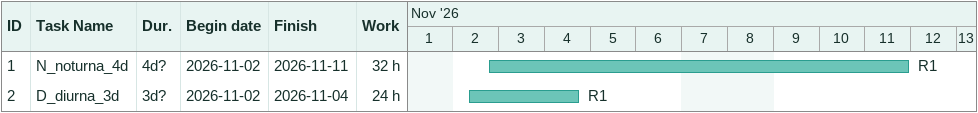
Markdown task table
| ID | Task | Duration | Start | Finish | Resources | Work (h) |
|---|---|---|---|---|---|---|
| 1 | N_noturna_4d | 4d? | 2026-11-02 | 2026-11-11 | R1 | 32 |
| 2 | D_diurna_3d | 3d? | 2026-11-02 | 2026-11-04 | R1 | 24 |
